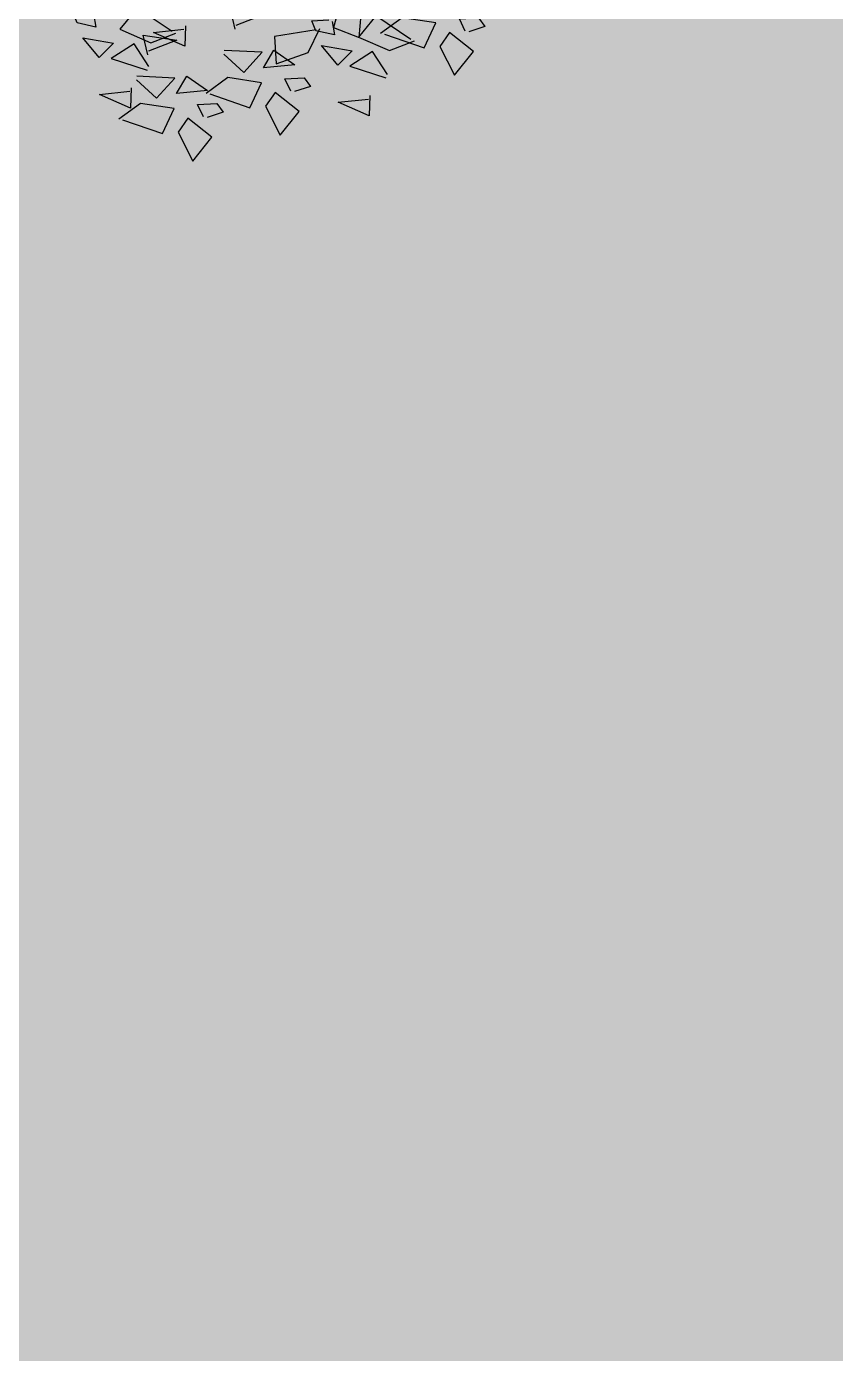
# Model space of a CAD drawing. Header units: millimetres. Extents: x 460 to 723, y 360 to 962.
# Drawn here: x 606.895 to 607.543, y 378.931 to 379.994 of the extents above; entities that cross this region are included whole.
import ezdxf

# ---------------------------------------------------------------- set-up
doc = ezdxf.new("R2010")
doc.units = ezdxf.units.MM
doc.layers.get('0').update_dxf_attribs({"true_color": 0xc2ced6})
doc.layers.add('ARBOLES', color=7, linetype='Continuous')
doc.layers.add('Menorca-Parques-A-Arboles', color=74, linetype='Continuous', lineweight=18)

# ---------------------------------------------------------------- blocks, each defined once
blk = doc.blocks.new('PALMERA')
for points in [[(-0.1613, 1.1051, 0.02, 0, 0), (-0.168, 1.1611, 0, 0, 0)], [(-0.1567, 1.0717, 0.02, 0, 0), (-0.226, 1.1044, 0, 0, 0)], [(-0.1567, 1.0717, 0.02, 0, 0), (-0.1187, 1.1134, 0, 0, 0)], [(-0.1483, 1.0134, 0.02, 0, 0), (-0.0891, 1.0698, 0, 0, 0)], [(0.4618, 1.0169, 0.02, 0, 0), (0.4864, 1.0676, 0, 0, 0)], [(-0.1483, 1.0134, 0.02, 0, 0), (-0.2249, 1.0425, 0, 0, 0)], [(0.4476, 0.9863, 0.02, 0, 0), (0.4069, 1.0513, 0, 0, 0)], [(-0.1403, 0.9577, 0.02, 0, 0), (-0.054, 1.0322, 0, 0, 0)], [(-0.1403, 0.9577, 0.02, 0, 0), (-0.2231, 0.9936, 0, 0, 0)], [(0.4231, 0.9327, 0.02, 0, 0), (0.3744, 0.9986, 0, 0, 0)], [(0.4476, 0.9863, 0.02, 0, 0), (0.5021, 1.0008, 0, 0, 0)], [(-0.1319, 0.8994, 0.02, 0, 0), (-0.0456, 0.9739, 0, 0, 0)], [(-0.1319, 0.8994, 0.02, 0, 0), (-0.2357, 0.9465, 0, 0, 0)], [(0.3997, 0.8815, 0.02, 0, 0), (0.3495, 0.9565, 0, 0, 0)], [(0.4231, 0.9327, 0.02, 0, 0), (0.5034, 0.9481, 0, 0, 0)], [(0.3753, 0.8279, 0.02, 0, 0), (0.3135, 0.9237, 0, 0, 0)], [(-0.7331, 0.8425, 0.02, 0, 0), (-0.769, 0.886, 0, 0, 0)], [(-0.1224, 0.8335, 0.02, 0, 0), (-0.0361, 0.908, 0, 0, 0)], [(0.3997, 0.8815, 0.02, 0, 0), (0.5126, 0.8975, 0, 0, 0)], [(-0.7112, 0.8169, 0.02, 0, 0), (-0.7018, 0.8725, 0, 0, 0)], [(-0.1224, 0.8335, 0.02, 0, 0), (-0.2262, 0.8806, 0, 0, 0)], [(0.3476, 0.7673, 0.02, 0, 0), (0.2858, 0.8631, 0, 0, 0)], [(-0.6726, 0.7724, 0.02, 0, 0), (-0.6534, 0.8518, 0, 0, 0)], [(-0.6358, 0.7298, 0.02, 0, 0), (-0.6034, 0.8391, 0, 0, 0)], [(-0.114, 0.7752, 0.02, 0, 0), (-0.0277, 0.8497, 0, 0, 0)], [(0.0784, 0.7794, 0.02, 0, 0), (0.0849, 0.8354, 0, 0, 0)], [(0.3753, 0.8279, 0.02, 0, 0), (0.4881, 0.8439, 0, 0, 0)], [(-0.7112, 0.8169, 0.02, 0, 0), (-0.7873, 0.8069, 0, 0, 0)], [(-0.3693, 0.7614, 0.02, 0, 0), (-0.3925, 0.8128, 0, 0, 0)], [(-0.114, 0.7752, 0.02, 0, 0), (-0.2178, 0.8223, 0, 0, 0)], [(0.3232, 0.7138, 0.02, 0, 0), (0.2613, 0.8096, 0, 0, 0)], [(-0.5972, 0.6853, 0.02, 0, 0), (-0.5649, 0.7946, 0, 0, 0)], [(-0.3548, 0.731, 0.02, 0, 0), (-0.3312, 0.7822, 0, 0, 0)], [(-0.1049, 0.7118, 0.02, 0, 0), (-0.0186, 0.7863, 0, 0, 0)], [(0.0752, 0.7459, 0.02, 0, 0), (0.0153, 0.7937, 0, 0, 0)], [(0.3476, 0.7673, 0.02, 0, 0), (0.4605, 0.7834, 0, 0, 0)], [(-0.6726, 0.7724, 0.02, 0, 0), (-0.7528, 0.7554, 0, 0, 0)], [(-0.1049, 0.7118, 0.02, 0, 0), (-0.2087, 0.759, 0, 0, 0)], [(0.0752, 0.7459, 0.02, 0, 0), (0.1218, 0.7776, 0, 0, 0)], [(-0.6358, 0.7298, 0.02, 0, 0), (-0.7248, 0.7153, 0, 0, 0)], [(-0.5536, 0.635, 0.02, 0, 0), (-0.5213, 0.7443, 0, 0, 0)], [(-0.3548, 0.731, 0.02, 0, 0), (-0.4308, 0.7412, 0, 0, 0)], [(-0.3292, 0.678, 0.02, 0, 0), (-0.2898, 0.7495, 0, 0, 0)], [(-0.0965, 0.6535, 0.02, 0, 0), (-0.0103, 0.728, 0, 0, 0)], [(0.0699, 0.6872, 0.02, 0, 0), (0.0021, 0.7332, 0, 0, 0)], [(0.0699, 0.6872, 0.02, 0, 0), (0.1405, 0.7284, 0, 0, 0)], [(0.2966, 0.6556, 0.02, 0, 0), (0.2347, 0.7513, 0, 0, 0)], [(0.3232, 0.7138, 0.02, 0, 0), (0.436, 0.7298, 0, 0, 0)], [(-0.515, 0.5905, 0.02, 0, 0), (-0.4827, 0.6998, 0, 0, 0)], [(-0.3047, 0.6272, 0.02, 0, 0), (-0.2449, 0.7243, 0, 0, 0)], [(-0.0965, 0.6535, 0.02, 0, 0), (-0.2003, 0.7007, 0, 0, 0)], [(-0.5972, 0.6853, 0.02, 0, 0), (-0.71, 0.6689, 0, 0, 0)], [(-0.3292, 0.678, 0.02, 0, 0), (-0.411, 0.6826, 0, 0, 0)], [(0.0648, 0.6311, 0.02, 0, 0), (-0.0074, 0.6852, 0, 0, 0)], [(0.0648, 0.6311, 0.02, 0, 0), (0.166, 0.6836, 0, 0, 0)], [(0.2721, 0.602, 0.02, 0, 0), (0.2103, 0.6978, 0, 0, 0)], [(0.5306, 0.6154, 0.02, 0, 0), (0.5099, 0.6892, 0, 0, 0)], [(0.5528, 0.6407, 0.02, 0, 0), (0.5908, 0.6824, 0, 0, 0)], [(-0.4731, 0.5421, 0.02, 0, 0), (-0.4408, 0.6514, 0, 0, 0)], [(-0.2791, 0.5742, 0.02, 0, 0), (-0.2194, 0.6712, 0, 0, 0)], [(-0.0867, 0.5851, 0.02, 0, 0), (-0.0004, 0.6596, 0, 0, 0)], [(0.2966, 0.6556, 0.02, 0, 0), (0.4094, 0.6716, 0, 0, 0)], [(0.492, 0.5709, 0.02, 0, 0), (0.4638, 0.6478, 0, 0, 0)], [(0.9098, 0.5877, 0.02, 0, 0), (0.9107, 0.6644, 0, 0, 0)], [(-0.5536, 0.635, 0.02, 0, 0), (-0.6664, 0.6185, 0, 0, 0)], [(-0.3047, 0.6272, 0.02, 0, 0), (-0.3945, 0.6365, 0, 0, 0)], [(-0.0867, 0.5851, 0.02, 0, 0), (-0.1905, 0.6323, 0, 0, 0)], [(0.0595, 0.5725, 0.02, 0, 0), (-0.0306, 0.6424, 0, 0, 0)], [(0.0595, 0.5725, 0.02, 0, 0), (0.1606, 0.625, 0, 0, 0)], [(0.2434, 0.5391, 0.02, 0, 0), (0.1816, 0.6349, 0, 0, 0)], [(0.8602, 0.5559, 0.02, 0, 0), (0.8549, 0.6377, 0, 0, 0)], [(0.9382, 0.6058, 0.02, 0, 0), (0.9864, 0.6351, 0, 0, 0)], [(-0.4345, 0.4976, 0.02, 0, 0), (-0.4022, 0.6069, 0, 0, 0)], [(-0.2502, 0.5142, 0.02, 0, 0), (-0.1904, 0.6113, 0, 0, 0)], [(-0.0783, 0.5268, 0.02, 0, 0), (0.008, 0.6013, 0, 0, 0)], [(0.2721, 0.602, 0.02, 0, 0), (0.385, 0.618, 0, 0, 0)], [(0.4552, 0.5283, 0.02, 0, 0), (0.4281, 0.6144, 0, 0, 0)], [(0.5306, 0.6154, 0.02, 0, 0), (0.587, 0.614, 0, 0, 0)], [(0.7633, 0.4936, 0.02, 0, 0), (0.7631, 0.6076, 0, 0, 0)], [(0.8128, 0.5254, 0.02, 0, 0), (0.8112, 0.6157, 0, 0, 0)], [(-0.515, 0.5905, 0.02, 0, 0), (-0.6278, 0.574, 0, 0, 0)], [(-0.2791, 0.5742, 0.02, 0, 0), (-0.3923, 0.5878, 0, 0, 0)], [(-0.0783, 0.5268, 0.02, 0, 0), (-0.1821, 0.574, 0, 0, 0)], [(0.0534, 0.5062, 0.02, 0, 0), (-0.0366, 0.5761, 0, 0, 0)], [(0.2189, 0.4855, 0.02, 0, 0), (0.1571, 0.5813, 0, 0, 0)], [(0.4166, 0.4838, 0.02, 0, 0), (0.3843, 0.5931, 0, 0, 0)], [(0.492, 0.5709, 0.02, 0, 0), (0.5734, 0.5631, 0, 0, 0)], [(0.7073, 0.4576, 0.02, 0, 0), (0.7071, 0.5716, 0, 0, 0)], [(0.9098, 0.5877, 0.02, 0, 0), (0.9635, 0.5705, 0, 0, 0)], [(-0.4731, 0.5421, 0.02, 0, 0), (-0.5859, 0.5257, 0, 0, 0)], [(-0.3893, 0.4453, 0.02, 0, 0), (-0.3569, 0.5547, 0, 0, 0)], [(-0.2246, 0.4612, 0.02, 0, 0), (-0.1649, 0.5582, 0, 0, 0)], [(0.0534, 0.5062, 0.02, 0, 0), (0.1546, 0.5587, 0, 0, 0)], [(0.2434, 0.5391, 0.02, 0, 0), (0.3563, 0.5551, 0, 0, 0)], [(0.373, 0.4335, 0.02, 0, 0), (0.3407, 0.5428, 0, 0, 0)], [(0.8602, 0.5559, 0.02, 0, 0), (0.9361, 0.5255, 0, 0, 0)], [(-0.2502, 0.5142, 0.02, 0, 0), (-0.3634, 0.5279, 0, 0, 0)], [(-0.0694, 0.4647, 0.02, 0, 0), (-0.1937, 0.5193, 0, 0, 0)], [(-0.0694, 0.4647, 0.02, 0, 0), (0.0169, 0.5392, 0, 0, 0)], [(0.0481, 0.4475, 0.02, 0, 0), (-0.042, 0.5174, 0, 0, 0)], [(0.1929, 0.4285, 0.02, 0, 0), (0.1178, 0.5415, 0, 0, 0)], [(0.4552, 0.5283, 0.02, 0, 0), (0.568, 0.5119, 0, 0, 0)], [(0.6578, 0.4258, 0.02, 0, 0), (0.6575, 0.5398, 0, 0, 0)], [(0.8128, 0.5254, 0.02, 0, 0), (0.9165, 0.4779, 0, 0, 0)], [(-0.4345, 0.4976, 0.02, 0, 0), (-0.5474, 0.4811, 0, 0, 0)], [(-0.3507, 0.4008, 0.02, 0, 0), (-0.3184, 0.5102, 0, 0, 0)], [(-0.1968, 0.4035, 0.02, 0, 0), (-0.137, 0.5006, 0, 0, 0)], [(0.0481, 0.4475, 0.02, 0, 0), (0.1493, 0.5, 0, 0, 0)], [(0.1684, 0.3749, 0.02, 0, 0), (0.0938, 0.492, 0, 0, 0)], [(0.2189, 0.4855, 0.02, 0, 0), (0.3318, 0.5015, 0, 0, 0)], [(0.3344, 0.389, 0.02, 0, 0), (0.3021, 0.4983, 0, 0, 0)], [(0.6039, 0.3912, 0.02, 0, 0), (0.6037, 0.5052, 0, 0, 0)], [(0.7633, 0.4936, 0.02, 0, 0), (0.8669, 0.446, 0, 0, 0)], [(-0.6323, 0.4028, 0.02, 0, 0), (-0.6327, 0.4795, 0, 0, 0)], [(-0.2246, 0.4612, 0.02, 0, 0), (-0.3378, 0.4748, 0, 0, 0)], [(-0.061, 0.4064, 0.02, 0, 0), (-0.1871, 0.4646, 0, 0, 0)], [(-0.061, 0.4064, 0.02, 0, 0), (0.0253, 0.4809, 0, 0, 0)], [(0.4166, 0.4838, 0.02, 0, 0), (0.5294, 0.4674, 0, 0, 0)], [(0.5544, 0.3593, 0.02, 0, 0), (0.5541, 0.4733, 0, 0, 0)], [(-0.6606, 0.421, 0.02, 0, 0), (-0.7086, 0.4506, 0, 0, 0)], [(-0.5829, 0.3706, 0.02, 0, 0), (-0.577, 0.4524, 0, 0, 0)], [(-0.3893, 0.4453, 0.02, 0, 0), (-0.5021, 0.4289, 0, 0, 0)], [(-0.3096, 0.3534, 0.02, 0, 0), (-0.2773, 0.4627, 0, 0, 0)], [(0.1429, 0.319, 0.02, 0, 0), (0.0617, 0.4433, 0, 0, 0)], [(0.1929, 0.4285, 0.02, 0, 0), (0.3057, 0.4445, 0, 0, 0)], [(0.2925, 0.3406, 0.02, 0, 0), (0.2602, 0.4499, 0, 0, 0)], [(0.7073, 0.4576, 0.02, 0, 0), (0.8109, 0.41, 0, 0, 0)], [(-0.5357, 0.3399, 0.02, 0, 0), (-0.5335, 0.4301, 0, 0, 0)], [(-0.4863, 0.3078, 0.02, 0, 0), (-0.4855, 0.4218, 0, 0, 0)], [(-0.1968, 0.4035, 0.02, 0, 0), (-0.31, 0.4172, 0, 0, 0)], [(-0.2711, 0.3089, 0.02, 0, 0), (-0.2387, 0.4182, 0, 0, 0)], [(-0.0523, 0.3456, 0.02, 0, 0), (0.034, 0.4201, 0, 0, 0)], [(0.373, 0.4335, 0.02, 0, 0), (0.4858, 0.417, 0, 0, 0)], [(0.4962, 0.3219, 0.02, 0, 0), (0.496, 0.4359, 0, 0, 0)], [(0.6578, 0.4258, 0.02, 0, 0), (0.7614, 0.3782, 0, 0, 0)], [(-0.6323, 0.4028, 0.02, 0, 0), (-0.686, 0.3859, 0, 0, 0)], [(-0.3507, 0.4008, 0.02, 0, 0), (-0.4635, 0.3844, 0, 0, 0)], [(-0.4305, 0.2715, 0.02, 0, 0), (-0.4297, 0.3855, 0, 0, 0)], [(-0.0523, 0.3456, 0.02, 0, 0), (-0.1878, 0.4063, 0, 0, 0)], [(-0.0439, 0.2873, 0.02, 0, 0), (0.0609, 0.3864, 0, 0, 0)], [(0.1684, 0.3749, 0.02, 0, 0), (0.2813, 0.3909, 0, 0, 0)], [(0.3344, 0.389, 0.02, 0, 0), (0.4472, 0.3725, 0, 0, 0)], [(0.3939, 0.2562, 0.02, 0, 0), (0.3919, 0.3919, 0, 0, 0)], [(0.4467, 0.2901, 0.02, 0, 0), (0.4464, 0.4041, 0, 0, 0)], [(0.6039, 0.3912, 0.02, 0, 0), (0.7075, 0.3436, 0, 0, 0)], [(-0.9834, 0.2861, 0.02, 0, 0), (-1.0101, 0.3633, 0, 0, 0)], [(-0.9294, 0.2702, 0.02, 0, 0), (-0.9613, 0.3797, 0, 0, 0)], [(-0.8729, 0.2536, 0.02, 0, 0), (-0.9048, 0.3631, 0, 0, 0)], [(-0.5829, 0.3706, 0.02, 0, 0), (-0.6589, 0.3407, 0, 0, 0)], [(-0.2308, 0.2625, 0.02, 0, 0), (-0.1985, 0.3718, 0, 0, 0)], [(-0.1922, 0.218, 0.02, 0, 0), (-0.1577, 0.358, 0, 0, 0)], [(0.1184, 0.2654, 0.02, 0, 0), (0.0421, 0.3819, 0, 0, 0)], [(0.3443, 0.2243, 0.02, 0, 0), (0.3449, 0.3632, 0, 0, 0)], [(0.5544, 0.3593, 0.02, 0, 0), (0.658, 0.3118, 0, 0, 0)], [(-1.0399, 0.3027, 0.02, 0, 0), (-1.0621, 0.3546, 0, 0, 0)], [(-0.809, 0.2349, 0.02, 0, 0), (-0.8409, 0.3443, 0, 0, 0)], [(-0.5357, 0.3399, 0.02, 0, 0), (-0.6396, 0.293, 0, 0, 0)], [(-0.3096, 0.3534, 0.02, 0, 0), (-0.4437, 0.3321, 0, 0, 0)], [(-0.3812, 0.2393, 0.02, 0, 0), (-0.3803, 0.3533, 0, 0, 0)], [(-0.0439, 0.2873, 0.02, 0, 0), (-0.171, 0.344, 0, 0, 0)], [(0.1429, 0.319, 0.02, 0, 0), (0.2557, 0.335, 0, 0, 0)], [(0.2926, 0.1911, 0.02, 0, 0), (0.2916, 0.3396, 0, 0, 0)], [(0.2925, 0.3406, 0.02, 0, 0), (0.4053, 0.3242, 0, 0, 0)], [(-1.0722, 0.3124, 0.02, 0, 0), (-1.1259, 0.3295, 0, 0, 0)], [(-0.7525, 0.2183, 0.02, 0, 0), (-0.7844, 0.3277, 0, 0, 0)], [(-0.6911, 0.2003, 0.02, 0, 0), (-0.723, 0.3097, 0, 0, 0)], [(-0.4863, 0.3078, 0.02, 0, 0), (-0.5902, 0.2608, 0, 0, 0)], [(-0.2711, 0.3089, 0.02, 0, 0), (-0.4086, 0.2897, 0, 0, 0)], [(-0.0348, 0.2239, 0.02, 0, 0), (0.062, 0.3155, 0, 0, 0)], [(0.0918, 0.2072, 0.02, 0, 0), (0.0085, 0.3269, 0, 0, 0)], [(0.4962, 0.3219, 0.02, 0, 0), (0.5998, 0.2744, 0, 0, 0)], [(-1.0399, 0.3027, 0.02, 0, 0), (-1.0985, 0.2532, 0, 0, 0)], [(-0.9834, 0.2861, 0.02, 0, 0), (-1.0417, 0.2285, 0, 0, 0)], [(-0.6346, 0.1837, 0.02, 0, 0), (-0.6665, 0.2931, 0, 0, 0)], [(-0.0348, 0.2239, 0.02, 0, 0), (-0.1695, 0.2796, 0, 0, 0)], [(-0.1503, 0.1696, 0.02, 0, 0), (-0.1184, 0.2989, 0, 0, 0)], [(0.1184, 0.2654, 0.02, 0, 0), (0.2601, 0.2922, 0, 0, 0)], [(0.2431, 0.1593, 0.02, 0, 0), (0.2419, 0.2985, 0, 0, 0)], [(0.4467, 0.2901, 0.02, 0, 0), (0.5503, 0.2425, 0, 0, 0)], [(0.5489, 0.1732, 0.02, 0, 0), (0.5772, 0.2836, 0, 0, 0)], [(0.6048, 0.1916, 0.02, 0, 0), (0.6257, 0.2794, 0, 0, 0)], [(0.6583, 0.2093, 0.02, 0, 0), (0.6735, 0.2898, 0, 0, 0)], [(0.7142, 0.2277, 0.02, 0, 0), (0.7343, 0.3017, 0, 0, 0)], [(-0.9294, 0.2702, 0.02, 0, 0), (-0.9965, 0.2099, 0, 0, 0)], [(-0.8729, 0.2536, 0.02, 0, 0), (-0.9589, 0.1788, 0, 0, 0)], [(-0.5682, 0.1642, 0.02, 0, 0), (-0.6001, 0.2736, 0, 0, 0)], [(-0.5117, 0.1476, 0.02, 0, 0), (-0.5436, 0.257, 0, 0, 0)], [(-0.4305, 0.2715, 0.02, 0, 0), (-0.5344, 0.2245, 0, 0, 0)], [(-0.2308, 0.2625, 0.02, 0, 0), (-0.3776, 0.2403, 0, 0, 0)], [(-0.1118, 0.1251, 0.02, 0, 0), (-0.0733, 0.2567, 0, 0, 0)], [(-0.0264, 0.1656, 0.02, 0, 0), (0.0771, 0.2555, 0, 0, 0)], [(0.0673, 0.1536, 0.02, 0, 0), (-0.0136, 0.2722, 0, 0, 0)], [(0.1892, 0.1247, 0.02, 0, 0), (0.1839, 0.2704, 0, 0, 0)], [(0.3939, 0.2562, 0.02, 0, 0), (0.4975, 0.2086, 0, 0, 0)], [(0.4856, 0.1523, 0.02, 0, 0), (0.5139, 0.2628, 0, 0, 0)], [(0.7463, 0.2381, 0.02, 0, 0), (0.8003, 0.2545, 0, 0, 0)], [(-0.809, 0.2349, 0.02, 0, 0), (-0.895, 0.1601, 0, 0, 0)], [(-0.3812, 0.2393, 0.02, 0, 0), (-0.4851, 0.1924, 0, 0, 0)], [(-0.4515, 0.1299, 0.02, 0, 0), (-0.4835, 0.2394, 0, 0, 0)], [(0.0918, 0.2072, 0.02, 0, 0), (0.2227, 0.2319, 0, 0, 0)], [(0.1397, 0.0928, 0.02, 0, 0), (0.1357, 0.2364, 0, 0, 0)], [(0.4297, 0.1339, 0.02, 0, 0), (0.458, 0.2443, 0, 0, 0)], [(0.7142, 0.2277, 0.02, 0, 0), (0.7619, 0.1976, 0, 0, 0)], [(-0.7525, 0.2183, 0.02, 0, 0), (-0.8385, 0.1435, 0, 0, 0)], [(-0.6911, 0.2003, 0.02, 0, 0), (-0.7771, 0.1254, 0, 0, 0)], [(-0.395, 0.1133, 0.02, 0, 0), (-0.4269, 0.2228, 0, 0, 0)], [(-0.3361, 0.096, 0.02, 0, 0), (-0.368, 0.2055, 0, 0, 0)], [(-0.1922, 0.218, 0.02, 0, 0), (-0.3299, 0.1969, 0, 0, 0)], [(-0.2796, 0.0794, 0.02, 0, 0), (-0.3262, 0.2159, 0, 0, 0)], [(-0.0264, 0.1656, 0.02, 0, 0), (-0.1586, 0.2217, 0, 0, 0)], [(-0.0715, 0.0786, 0.02, 0, 0), (-0.0331, 0.222, 0, 0, 0)], [(0.0418, 0.0977, 0.02, 0, 0), (-0.0404, 0.2197, 0, 0, 0)], [(-0.0177, 0.1048, 0.02, 0, 0), (0.0922, 0.2047, 0, 0, 0)], [(0.088, 0.0596, 0.02, 0, 0), (0.0848, 0.2067, 0, 0, 0)], [(0.3443, 0.2243, 0.02, 0, 0), (0.4479, 0.1768, 0, 0, 0)], [(0.6583, 0.2093, 0.02, 0, 0), (0.7241, 0.1609, 0, 0, 0)], [(-0.6346, 0.1837, 0.02, 0, 0), (-0.7206, 0.1088, 0, 0, 0)], [(-0.2181, 0.0614, 0.02, 0, 0), (-0.2612, 0.1874, 0, 0, 0)], [(-0.1616, 0.0448, 0.02, 0, 0), (-0.2004, 0.1763, 0, 0, 0)], [(0.2926, 0.1911, 0.02, 0, 0), (0.3963, 0.1436, 0, 0, 0)], [(0.6048, 0.1916, 0.02, 0, 0), (0.6932, 0.1197, 0, 0, 0)], [(-0.5682, 0.1642, 0.02, 0, 0), (-0.6543, 0.0894, 0, 0, 0)], [(-0.1503, 0.1696, 0.02, 0, 0), (-0.2938, 0.1435, 0, 0, 0)], [(-0.1027, 0.0275, 0.02, 0, 0), (-0.1479, 0.1689, 0, 0, 0)], [(-0.0093, 0.0465, 0.02, 0, 0), (0.1074, 0.1525, 0, 0, 0)], [(0.0474, 0.0026, 0.02, 0, 0), (0.1383, 0.1498, 0, 0, 0)], [(0.0673, 0.1536, 0.02, 0, 0), (0.203, 0.1733, 0, 0, 0)], [(0.2431, 0.1593, 0.02, 0, 0), (0.3768, 0.1052, 0, 0, 0)], [(0.4856, 0.1523, 0.02, 0, 0), (0.5741, 0.0804, 0, 0, 0)], [(0.5489, 0.1732, 0.02, 0, 0), (0.6373, 0.1012, 0, 0, 0)], [(-0.5117, 0.1476, 0.02, 0, 0), (-0.5977, 0.0728, 0, 0, 0)], [(-0.4515, 0.1299, 0.02, 0, 0), (-0.5528, 0.0396, 0, 0, 0)], [(-0.1118, 0.1251, 0.02, 0, 0), (-0.2533, 0.1007, 0, 0, 0)], [(0.1063, 0.0026, 0.02, 0, 0), (0.1831, 0.128, 0, 0, 0)], [(0.1677, 0.0026, 0.02, 0, 0), (0.242, 0.1255, 0, 0, 0)], [(0.1892, 0.1247, 0.02, 0, 0), (0.3127, 0.0747, 0, 0, 0)], [(0.2266, 0.0026, 0.02, 0, 0), (0.3009, 0.128, 0, 0, 0)], [(0.3495, 0.0026, 0.02, 0, 0), (0.4289, 0.128, 0, 0, 0)], [(0.4297, 0.1339, 0.02, 0, 0), (0.5181, 0.0619, 0, 0, 0)], [(-0.6971, 0.0161, 0.02, 0, 0), (-0.7561, 0.1137, 0, 0, 0)], [(-0.6383, 0.0146, 0.02, 0, 0), (-0.6972, 0.1122, 0, 0, 0)], [(-0.5717, 0.0129, 0.02, 0, 0), (-0.6307, 0.1104, 0, 0, 0)], [(-0.5128, 0.0113, 0.02, 0, 0), (-0.5718, 0.1089, 0, 0, 0)], [(-0.4489, 0.0097, 0.02, 0, 0), (-0.5078, 0.1073, 0, 0, 0)], [(-0.395, 0.1133, 0.02, 0, 0), (-0.5003, 0.0228, 0, 0, 0)], [(-0.3361, 0.096, 0.02, 0, 0), (-0.4476, -0.002, 0, 0, 0)], [(0.2906, 0.0026, 0.02, 0, 0), (0.3649, 0.1203, 0, 0, 0)], [(0.411, 0.0026, 0.02, 0, 0), (0.4865, 0.1191, 0, 0, 0)], [(0.4699, 0.0026, 0.02, 0, 0), (0.5415, 0.1178, 0, 0, 0)], [(0.5326, 0.0026, 0.02, 0, 0), (0.594, 0.0986, 0, 0, 0)], [(0.5915, 0.0026, 0.02, 0, 0), (0.6529, 0.0986, 0, 0, 0)], [(0.6606, 0.0026, 0.02, 0, 0), (0.7221, 0.0986, 0, 0, 0)], [(0.7195, 0.0026, 0.02, 0, 0), (0.781, 0.0986, 0, 0, 0)], [(0.7835, 0.0026, 0.02, 0, 0), (0.845, 0.0986, 0, 0, 0)], [(0.8424, 0.0026, 0.02, 0, 0), (0.9039, 0.0986, 0, 0, 0)], [(0.909, 0.0026, 0.02, 0, 0), (0.9704, 0.0986, 0, 0, 0)], [(-0.7535, 0.0176, 0.02, 0, 0), (-0.7991, 0.0854, 0, 0, 0)], [(-0.2796, 0.0794, 0.02, 0, 0), (-0.384, -0.0127, 0, 0, 0)], [(-0.0715, 0.0786, 0.02, 0, 0), (-0.2166, 0.0545, 0, 0, 0)], [(0.1397, 0.0928, 0.02, 0, 0), (0.2645, 0.036, 0, 0, 0)], [(0.9679, 0.0026, 0.02, 0, 0), (1.0152, 0.0794, 0, 0, 0)], [(1.0242, 0.0026, 0.02, 0, 0), (1.0639, 0.0743, 0, 0, 0)], [(-0.8123, 0.0191, 0.02, 0, 0), (-0.847, 0.0635, 0, 0, 0)], [(-0.2181, 0.0614, 0.02, 0, 0), (-0.3247, -0.0381, 0, 0, 0)], [(-0.1616, 0.0448, 0.02, 0, 0), (-0.2675, -0.0522, 0, 0, 0)], [(-0.1012, -0.0324, 0.02, 0, 0), (-0.2157, 0.0621, 0, 0, 0)], [(0.088, 0.0596, 0.02, 0, 0), (0.2245, 0.0012, 0, 0, 0)], [(1.0831, 0.0026, 0.02, 0, 0), (1.1253, 0.0666, 0, 0, 0)], [(-0.846, 0.0202, 0.02, 0, 0), (-0.9023, 0.023, 0, 0, 0)], [(-0.8123, 0.0191, 0.02, 0, 0), (-0.8562, -0.0438, 0, 0, 0)], [(-0.7535, 0.0176, 0.02, 0, 0), (-0.795, -0.0531, 0, 0, 0)], [(-0.2167, -0.0663, 0.02, 0, 0), (-0.3211, 0.0165, 0, 0, 0)], [(-0.1602, -0.0497, 0.02, 0, 0), (-0.2639, 0.0399, 0, 0, 0)], [(-0.1027, 0.0275, 0.02, 0, 0), (-0.2117, -0.0713, 0, 0, 0)], [(-0.6971, 0.0161, 0.02, 0, 0), (-0.7465, -0.0594, 0, 0, 0)], [(-0.6383, 0.0146, 0.02, 0, 0), (-0.7022, -0.0798, 0, 0, 0)], [(-0.5717, 0.0129, 0.02, 0, 0), (-0.6356, -0.0815, 0, 0, 0)], [(-0.5128, 0.0113, 0.02, 0, 0), (-0.5768, -0.0831, 0, 0, 0)], [(-0.4489, 0.0097, 0.02, 0, 0), (-0.5128, -0.0847, 0, 0, 0)], [(-0.2781, -0.0843, 0.02, 0, 0), (-0.3912, 0.0052, 0, 0, 0)], [(0.1063, 0.0026, 0.02, 0, 0), (0.1895, -0.1203, 0, 0, 0)], [(0.1677, 0.0026, 0.02, 0, 0), (0.242, -0.1127, 0, 0, 0)], [(0.2266, 0.0026, 0.02, 0, 0), (0.3034, -0.1063, 0, 0, 0)], [(0.2906, 0.0026, 0.02, 0, 0), (0.3738, -0.1152, 0, 0, 0)], [(0.3495, 0.0026, 0.02, 0, 0), (0.411, -0.0935, 0, 0, 0)], [(0.411, 0.0026, 0.02, 0, 0), (0.4724, -0.0935, 0, 0, 0)], [(0.4699, 0.0026, 0.02, 0, 0), (0.5313, -0.0935, 0, 0, 0)], [(0.5326, 0.0026, 0.02, 0, 0), (0.594, -0.0935, 0, 0, 0)], [(0.5915, 0.0026, 0.02, 0, 0), (0.6529, -0.0935, 0, 0, 0)], [(0.6606, 0.0026, 0.02, 0, 0), (0.7221, -0.0935, 0, 0, 0)], [(0.7195, 0.0026, 0.02, 0, 0), (0.781, -0.0935, 0, 0, 0)], [(0.7835, 0.0026, 0.02, 0, 0), (0.845, -0.0935, 0, 0, 0)], [(0.8424, 0.0026, 0.02, 0, 0), (0.9039, -0.0935, 0, 0, 0)], [(0.909, 0.0026, 0.02, 0, 0), (0.9704, -0.0935, 0, 0, 0)], [(0.9679, 0.0026, 0.02, 0, 0), (1.0293, -0.0935, 0, 0, 0)], [(1.0242, 0.0026, 0.02, 0, 0), (1.0716, -0.064, 0, 0, 0)], [(1.0831, 0.0026, 0.02, 0, 0), (1.1189, -0.041, 0, 0, 0)], [(1.1168, 0.0024, 0.02, 0, 0), (1.1732, 0.001, 0, 0, 0)], [(-0.3346, -0.1009, 0.02, 0, 0), (-0.4206, -0.0261, 0, 0, 0)], [(-0.0291, -0.0375, 0.02, 0, 0), (-0.1856, -0.0187, 0, 0, 0)], [(-0.1012, -0.0324, 0.02, 0, 0), (-0.1396, -0.1744, 0, 0, 0)], [(0.1425, -0.0885, 0.02, 0, 0), (0.2714, -0.0253, 0, 0, 0)], [(0.4365, -0.1051, 0.02, 0, 0), (0.5191, -0.0264, 0, 0, 0)], [(-0.4501, -0.1348, 0.02, 0, 0), (-0.5361, -0.06, 0, 0, 0)], [(-0.3936, -0.1182, 0.02, 0, 0), (-0.4796, -0.0434, 0, 0, 0)], [(-0.1602, -0.0497, 0.02, 0, 0), (-0.1968, -0.1886, 0, 0, 0)], [(-0.0291, -0.0375, 0.02, 0, 0), (0.0227, -0.2026, 0, 0, 0)], [(0.022, -0.042, 0.02, 0, 0), (0.1937, -0.0635, 0, 0, 0)], [(0.0908, -0.0553, 0.02, 0, 0), (0.0943, -0.2037, 0, 0, 0)], [(0.192, -0.1204, 0.02, 0, 0), (0.3223, -0.0549, 0, 0, 0)], [(0.4987, -0.1203, 0.02, 0, 0), (0.5812, -0.0417, 0, 0, 0)], [(0.5559, -0.1343, 0.02, 0, 0), (0.6384, -0.0557, 0, 0, 0)], [(-0.5103, -0.1525, 0.02, 0, 0), (-0.5963, -0.0777, 0, 0, 0)], [(-0.2781, -0.0843, 0.02, 0, 0), (-0.3162, -0.2183, 0, 0, 0)], [(-0.2167, -0.0663, 0.02, 0, 0), (-0.2526, -0.2076, 0, 0, 0)], [(-0.0677, -0.082, 0.02, 0, 0), (-0.215, -0.0644, 0, 0, 0)], [(-0.0677, -0.082, 0.02, 0, 0), (-0.0231, -0.2222, 0, 0, 0)], [(0.1425, -0.0885, 0.02, 0, 0), (0.1426, -0.2256, 0, 0, 0)], [(0.6205, -0.1502, 0.02, 0, 0), (0.7031, -0.0716, 0, 0, 0)], [(-0.6331, -0.1886, 0.02, 0, 0), (-0.7191, -0.1138, 0, 0, 0)], [(-0.5668, -0.1691, 0.02, 0, 0), (-0.6528, -0.0943, 0, 0, 0)], [(-0.3346, -0.1009, 0.02, 0, 0), (-0.3754, -0.2437, 0, 0, 0)], [(-0.1079, -0.1284, 0.02, 0, 0), (-0.2436, -0.1091, 0, 0, 0)], [(-0.0126, -0.1055, 0.02, 0, 0), (-0.1461, -0.1704, 0, 0, 0)], [(0.0465, -0.0956, 0.02, 0, 0), (-0.0308, -0.2223, 0, 0, 0)], [(-0.0126, -0.1055, 0.02, 0, 0), (0.1007, -0.1994, 0, 0, 0)], [(0.0465, -0.0956, 0.02, 0, 0), (0.1925, -0.1133, 0, 0, 0)], [(0.2459, -0.155, 0.02, 0, 0), (0.372, -0.096, 0, 0, 0)], [(0.4365, -0.1051, 0.02, 0, 0), (0.4733, -0.213, 0, 0, 0)], [(0.6777, -0.1642, 0.02, 0, 0), (0.742, -0.1009, 0, 0, 0)], [(-0.6896, -0.2052, 0.02, 0, 0), (-0.7757, -0.1303, 0, 0, 0)], [(-0.4501, -0.1348, 0.02, 0, 0), (-0.4864, -0.2656, 0, 0, 0)], [(-0.3936, -0.1182, 0.02, 0, 0), (-0.4332, -0.2513, 0, 0, 0)], [(-0.1079, -0.1284, 0.02, 0, 0), (-0.0636, -0.265, 0, 0, 0)], [(0.192, -0.1204, 0.02, 0, 0), (0.1978, -0.2534, 0, 0, 0)], [(0.2954, -0.1868, 0.02, 0, 0), (0.43, -0.1242, 0, 0, 0)], [(0.4987, -0.1203, 0.02, 0, 0), (0.5355, -0.2282, 0, 0, 0)], [(0.5559, -0.1343, 0.02, 0, 0), (0.5927, -0.2422, 0, 0, 0)], [(0.7324, -0.1777, 0.02, 0, 0), (0.788, -0.1175, 0, 0, 0)], [(0.7896, -0.1917, 0.02, 0, 0), (0.8459, -0.1396, 0, 0, 0)], [(-0.8076, -0.2398, 0.02, 0, 0), (-0.8936, -0.165, 0, 0, 0)], [(-0.7511, -0.2232, 0.02, 0, 0), (-0.8371, -0.1484, 0, 0, 0)], [(-0.5103, -0.1525, 0.02, 0, 0), (-0.5422, -0.2619, 0, 0, 0)], [(-0.1465, -0.1729, 0.02, 0, 0), (-0.279, -0.1597, 0, 0, 0)], [(-0.0213, -0.1664, 0.02, 0, 0), (-0.146, -0.2235, 0, 0, 0)], [(-0.0213, -0.1664, 0.02, 0, 0), (0.0898, -0.2574, 0, 0, 0)], [(0.072, -0.1515, 0.02, 0, 0), (-0.002, -0.2669, 0, 0, 0)], [(0.072, -0.1515, 0.02, 0, 0), (0.2146, -0.168, 0, 0, 0)], [(0.2459, -0.155, 0.02, 0, 0), (0.2522, -0.299, 0, 0, 0)], [(0.3471, -0.22, 0.02, 0, 0), (0.4736, -0.1629, 0, 0, 0)], [(0.6205, -0.1502, 0.02, 0, 0), (0.6573, -0.2581, 0, 0, 0)], [(0.6777, -0.1642, 0.02, 0, 0), (0.7145, -0.2721, 0, 0, 0)], [(-0.8714, -0.2585, 0.02, 0, 0), (-0.9575, -0.1837, 0, 0, 0)], [(-0.6331, -0.1886, 0.02, 0, 0), (-0.665, -0.298, 0, 0, 0)], [(-0.5668, -0.1691, 0.02, 0, 0), (-0.5987, -0.2785, 0, 0, 0)], [(-0.1465, -0.1729, 0.02, 0, 0), (-0.1003, -0.3112, 0, 0, 0)], [(0.2954, -0.1868, 0.02, 0, 0), (0.2952, -0.3008, 0, 0, 0)], [(0.3967, -0.2519, 0.02, 0, 0), (0.5193, -0.1937, 0, 0, 0)], [(0.7324, -0.1777, 0.02, 0, 0), (0.7626, -0.2536, 0, 0, 0)], [(0.7896, -0.1917, 0.02, 0, 0), (0.8141, -0.2425, 0, 0, 0)], [(-0.9279, -0.2751, 0.02, 0, 0), (-1.014, -0.2003, 0, 0, 0)], [(-0.6896, -0.2052, 0.02, 0, 0), (-0.7215, -0.3146, 0, 0, 0)], [(-0.3674, -0.26, 0.02, 0, 0), (-0.4737, -0.2189, 0, 0, 0)], [(-0.1884, -0.2213, 0.02, 0, 0), (-0.3319, -0.2071, 0, 0, 0)], [(0.0965, -0.2051, 0.02, 0, 0), (0.0294, -0.3201, 0, 0, 0)], [(0.0965, -0.2051, 0.02, 0, 0), (0.2414, -0.2205, 0, 0, 0)], [(0.3471, -0.22, 0.02, 0, 0), (0.3469, -0.334, 0, 0, 0)], [(0.8223, -0.1999, 0.02, 0, 0), (0.8767, -0.2147, 0, 0, 0)], [(-0.982, -0.291, 0.02, 0, 0), (-1.0462, -0.2405, 0, 0, 0)], [(-0.8076, -0.2398, 0.02, 0, 0), (-0.8395, -0.3492, 0, 0, 0)], [(-0.7511, -0.2232, 0.02, 0, 0), (-0.783, -0.3326, 0, 0, 0)], [(-0.1884, -0.2213, 0.02, 0, 0), (-0.148, -0.3546, 0, 0, 0)], [(-0.0297, -0.2247, 0.02, 0, 0), (-0.1484, -0.2852, 0, 0, 0)], [(-0.0297, -0.2247, 0.02, 0, 0), (0.0839, -0.316, 0, 0, 0)], [(0.4494, -0.2858, 0.02, 0, 0), (0.553, -0.2382, 0, 0, 0)], [(-0.8714, -0.2585, 0.02, 0, 0), (-0.9033, -0.368, 0, 0, 0)], [(-0.4149, -0.2949, 0.02, 0, 0), (-0.5212, -0.2537, 0, 0, 0)], [(-0.3674, -0.26, 0.02, 0, 0), (-0.3602, -0.3738, 0, 0, 0)], [(-0.2269, -0.2658, 0.02, 0, 0), (-0.3398, -0.2494, 0, 0, 0)], [(-0.2269, -0.2658, 0.02, 0, 0), (-0.1841, -0.408, 0, 0, 0)], [(0.1231, -0.2633, 0.02, 0, 0), (0.0505, -0.3879, 0, 0, 0)], [(0.1231, -0.2633, 0.02, 0, 0), (0.261, -0.2819, 0, 0, 0)], [(0.3967, -0.2519, 0.02, 0, 0), (0.3964, -0.3659, 0, 0, 0)], [(0.499, -0.3176, 0.02, 0, 0), (0.6026, -0.2701, 0, 0, 0)], [(-1.0385, -0.3076, 0.02, 0, 0), (-1.0852, -0.2759, 0, 0, 0)], [(-0.982, -0.291, 0.02, 0, 0), (-0.9999, -0.371, 0, 0, 0)], [(-0.9279, -0.2751, 0.02, 0, 0), (-0.9518, -0.3622, 0, 0, 0)], [(-0.4686, -0.3342, 0.02, 0, 0), (-0.5749, -0.2931, 0, 0, 0)], [(-0.4149, -0.2949, 0.02, 0, 0), (-0.4077, -0.4086, 0, 0, 0)], [(-0.2672, -0.3123, 0.02, 0, 0), (-0.38, -0.2958, 0, 0, 0)], [(-0.0388, -0.288, 0.02, 0, 0), (-0.1673, -0.3536, 0, 0, 0)], [(-0.0388, -0.288, 0.02, 0, 0), (0.0672, -0.3783, 0, 0, 0)], [(0.4494, -0.2858, 0.02, 0, 0), (0.4492, -0.3998, 0, 0, 0)], [(-1.0709, -0.3169, 0.02, 0, 0), (-1.1254, -0.3315, 0, 0, 0)], [(-1.0385, -0.3076, 0.02, 0, 0), (-1.061, -0.3809, 0, 0, 0)], [(-0.2672, -0.3123, 0.02, 0, 0), (-0.2286, -0.4456, 0, 0, 0)], [(0.1475, -0.3169, 0.02, 0, 0), (0.0857, -0.4126, 0, 0, 0)], [(0.1475, -0.3169, 0.02, 0, 0), (0.2946, -0.3369, 0, 0, 0)], [(0.499, -0.3176, 0.02, 0, 0), (0.4988, -0.4316, 0, 0, 0)], [(0.5571, -0.355, 0.02, 0, 0), (0.6607, -0.3074, 0, 0, 0)], [(-0.5161, -0.369, 0.02, 0, 0), (-0.6224, -0.3279, 0, 0, 0)], [(-0.4686, -0.3342, 0.02, 0, 0), (-0.4614, -0.448, 0, 0, 0)], [(-0.3058, -0.3568, 0.02, 0, 0), (-0.4186, -0.3403, 0, 0, 0)], [(-0.0472, -0.3463, 0.02, 0, 0), (-0.151, -0.3935, 0, 0, 0)], [(-0.0472, -0.3463, 0.02, 0, 0), (0.0657, -0.4427, 0, 0, 0)], [(0.2807, -0.3518, 0.02, 0, 0), (0.3943, -0.3418, 0, 0, 0)], [(0.6067, -0.3868, 0.02, 0, 0), (0.7103, -0.3393, 0, 0, 0)], [(-0.5615, -0.4023, 0.02, 0, 0), (-0.6391, -0.3766, 0, 0, 0)], [(-0.5161, -0.369, 0.02, 0, 0), (-0.5089, -0.459, 0, 0, 0)], [(-0.3058, -0.3568, 0.02, 0, 0), (-0.2656, -0.4864, 0, 0, 0)], [(0.173, -0.3728, 0.02, 0, 0), (0.1112, -0.4685, 0, 0, 0)], [(0.173, -0.3728, 0.02, 0, 0), (0.3104, -0.3931, 0, 0, 0)], [(0.2807, -0.3518, 0.02, 0, 0), (0.2422, -0.4591, 0, 0, 0)], [(0.5571, -0.355, 0.02, 0, 0), (0.5569, -0.469, 0, 0, 0)], [(0.6605, -0.4214, 0.02, 0, 0), (0.7641, -0.3739, 0, 0, 0)], [(-0.5615, -0.4023, 0.02, 0, 0), (-0.5511, -0.4836, 0, 0, 0)], [(-0.3468, -0.4042, 0.02, 0, 0), (-0.4596, -0.3877, 0, 0, 0)], [(-0.3468, -0.4042, 0.02, 0, 0), (-0.3145, -0.5135, 0, 0, 0)], [(0.3167, -0.3984, 0.02, 0, 0), (0.2782, -0.5057, 0, 0, 0)], [(0.3167, -0.3984, 0.02, 0, 0), (0.4303, -0.3885, 0, 0, 0)], [(0.6067, -0.3868, 0.02, 0, 0), (0.6065, -0.5008, 0, 0, 0)], [(-0.056, -0.4071, 0.02, 0, 0), (-0.1597, -0.4543, 0, 0, 0)], [(-0.056, -0.4071, 0.02, 0, 0), (0.0486, -0.4985, 0, 0, 0)], [(0.7101, -0.4533, 0.02, 0, 0), (0.8137, -0.4057, 0, 0, 0)]]:
    blk.add_lwpolyline(points, format="xyseb")
at = {"const_width": 0.015}
for points in [[(-0.1613, 1.1051), (0, 0)], [(0.4618, 1.0169), (0, 0)], [(-0.7331, 0.8425), (0, 0)], [(-0.3693, 0.7614), (0, 0)], [(0.0784, 0.7794), (0, 0)], [(0.5528, 0.6407), (0, 0)], [(0.9382, 0.6058), (0, 0)], [(-0.6606, 0.421), (0, 0)], [(-1.0722, 0.3124), (0, 0)], [(0.7463, 0.2381), (0, 0)], [(-0.846, 0.0202), (0, 0)], [(-1.0709, -0.3169), (0, 0)], [(-0.7295, -0.8456), (0, 0)], [(-0.6363, -0.4569), (0, 0)], [(-0.3403, -0.7748), (0, 0)], [(-0.1566, -1.1058), (0, 0)], [(1.1168, 0.0024), (0, 0)], [(0.9408, -0.6018), (0, 0)], [(0.4661, -1.0149), (0, 0)], [(0.1214, -0.8375), (0, 0)], [(0.8223, -0.1999), (0, 0)], [(0.4844, -0.6156), (0, 0)]]:
    blk.add_lwpolyline(points, dxfattribs=at)
blk = doc.blocks.new('rrety')
at = {"layer": 'ARBOLES', "color": 108}
for p, q in [((497.75417, 232.15639), (497.76287, 232.18027)), ((497.77998, 232.18606), (497.77466, 232.15494)), ((497.77466, 232.15494), (497.75417, 232.15639)), ((497.78394, 232.13003), (497.78374, 232.14998))]:
    blk.add_line(p, q, dxfattribs=at)
at = {"layer": 'ARBOLES', "color": 2}
for p, q in [((497.78576, 232.148), (497.81188, 232.13028)), ((497.80208, 232.11223), (497.78394, 232.13003)), ((497.81188, 232.13028), (497.80208, 232.11223))]:
    blk.add_line(p, q, dxfattribs=at)
at = {"layer": 'ARBOLES', "color": 108}
for points in [[(497.68465, 232.19436), (497.69247, 232.20087), (497.67973, 232.20758), (497.67272, 232.20377), (497.68195, 232.19516)], [(497.6969, 232.17603), (497.67776, 232.16111), (497.67253, 232.18324), (497.69468, 232.18845), (497.6969, 232.17603)], [(497.73831, 232.16672), (497.70693, 232.17012), (497.70712, 232.19065), (497.73148, 232.18344), (497.74102, 232.16591)], [(497.71861, 232.17155), (497.74981, 232.17635), (497.75492, 232.15646), (497.72952, 232.15715), (497.71579, 232.17162)], [(497.77758, 232.15867), (497.77171, 232.15036), (497.78574, 232.14716), (497.79154, 232.15265), (497.7804, 232.15859)], [(497.72342, 232.14038), (497.74066, 232.1512), (497.75149, 232.13398), (497.72334, 232.13756)], [(497.75462, 232.14518), (497.75988, 232.13093), (497.77705, 232.13894), (497.75462, 232.14518)], [(497.72853, 232.1205), (497.7225, 232.10655), (497.74791, 232.10587), (497.72845, 232.11768)], [(497.80915, 232.10558), (497.80773, 232.12071), (497.78908, 232.1174), (497.80915, 232.10558)], [(497.78348, 232.09847), (497.7913, 232.10498), (497.77856, 232.11169), (497.77155, 232.10789), (497.78078, 232.09927)], [(497.84053, 232.10218), (497.82108, 232.09617), (497.81505, 232.1156), (497.84133, 232.10488)], [(497.87536, 232.10922), (497.86934, 232.09527), (497.89474, 232.09459), (497.87529, 232.1064)], [(497.88238, 232.10104), (497.91358, 232.10584), (497.9187, 232.08596), (497.89329, 232.08664), (497.87956, 232.10112)], [(497.79573, 232.08014), (497.77659, 232.06522), (497.77136, 232.08735), (497.79351, 232.09256), (497.79573, 232.08014)], [(497.83714, 232.07083), (497.80576, 232.07423), (497.80594, 232.09477), (497.83031, 232.08756), (497.83985, 232.07003)], [(497.89154, 232.07759), (497.90096, 232.08951), (497.87659, 232.09672), (497.89234, 232.08029)], [(497.94135, 232.08816), (497.93548, 232.07986), (497.94952, 232.07666), (497.95532, 232.08215), (497.94418, 232.08809)], [(497.88719, 232.06988), (497.90443, 232.0807), (497.91527, 232.06348), (497.88711, 232.06706)], [(497.85997, 232.06046), (497.85856, 232.07558), (497.83991, 232.07228), (497.85997, 232.06046)], [(497.89136, 232.05706), (497.87191, 232.05105), (497.86588, 232.07048), (497.89216, 232.05976)], [(497.91839, 232.07468), (497.92366, 232.06043), (497.94082, 232.06843), (497.91839, 232.07468)], [(497.83431, 232.05335), (497.84213, 232.05986), (497.82939, 232.06657), (497.82237, 232.06276), (497.8316, 232.05415)], [(497.88797, 232.02571), (497.85658, 232.02911), (497.85677, 232.04964), (497.88114, 232.04243), (497.89068, 232.0249)], [(497.8923, 232.04999), (497.88628, 232.03605), (497.91168, 232.03536), (497.89223, 232.04717)], [(497.84655, 232.03502), (497.82741, 232.0201), (497.82219, 232.04223), (497.84434, 232.04744), (497.84655, 232.03502)]]:
    blk.add_lwpolyline(points, dxfattribs=at)
at = {"layer": 'ARBOLES', "color": 98}
blk.add_lwpolyline([(497.84072, 232.12271), (497.85013, 232.13463), (497.82576, 232.14184), (497.84152, 232.12541)], dxfattribs=at)

msp = doc.modelspace()

# ---------------------------------------------------------------- hatches: boundary and pattern name
at = {"layer": 'Menorca-Parques-A-Arboles', "lineweight": 5, "true_color": 0x148b29, "transparency": 33554687}
h = msp.add_hatch(color=104, dxfattribs=at)
h.dxf.hatch_style = 1
h.paths.add_polyline_path([(600.3783, 386.3504, 0.414406), (598.2816, 385.9437), (597.6894, 385.0658, 0.414021), (598.0959, 382.9705), (604.8723, 378.3927), (607.1476, 381.7775)])
h.paths.add_polyline_path([(605.9023, 379.5191), (605.9041, 379.5179), (605.7774, 379.3302), (605.6086, 379.0799), (605.6093, 379.0794), (605.06, 378.2659), (607.2271, 376.802), (609.5101, 380.1815), (607.3353, 381.6507), (607.3338, 381.6486)])
h.paths.add_polyline_path([(611.1364, 379.0829), (608.8534, 375.7033), (612.2977, 373.3765, 0.421964), (614.098, 373.7499), (614.9113, 375.025, 0.406505), (614.5477, 376.7784)])

# ---------------------------------------------------------------- block references
at = {"layer": 'ARBOLES', "xscale": -1.072069598688713, "yscale": 1.072069598688713, "zscale": 1.072069598688713, "rotation": 334.8408562493099}
msp.add_blockref('rrety', (984.3532, -72.154, -8.1697), dxfattribs=at)
at = {"layer": 'Menorca-Parques-A-Arboles', "xscale": 0.4043313818834066, "yscale": 0.4043313818834066, "zscale": 0.4043313818834066, "rotation": 90.0557209002467}
msp.add_blockref('PALMERA', (607.3815, 379.4272, -12.213), dxfattribs=at)

doc.saveas('drawing.dxf')
